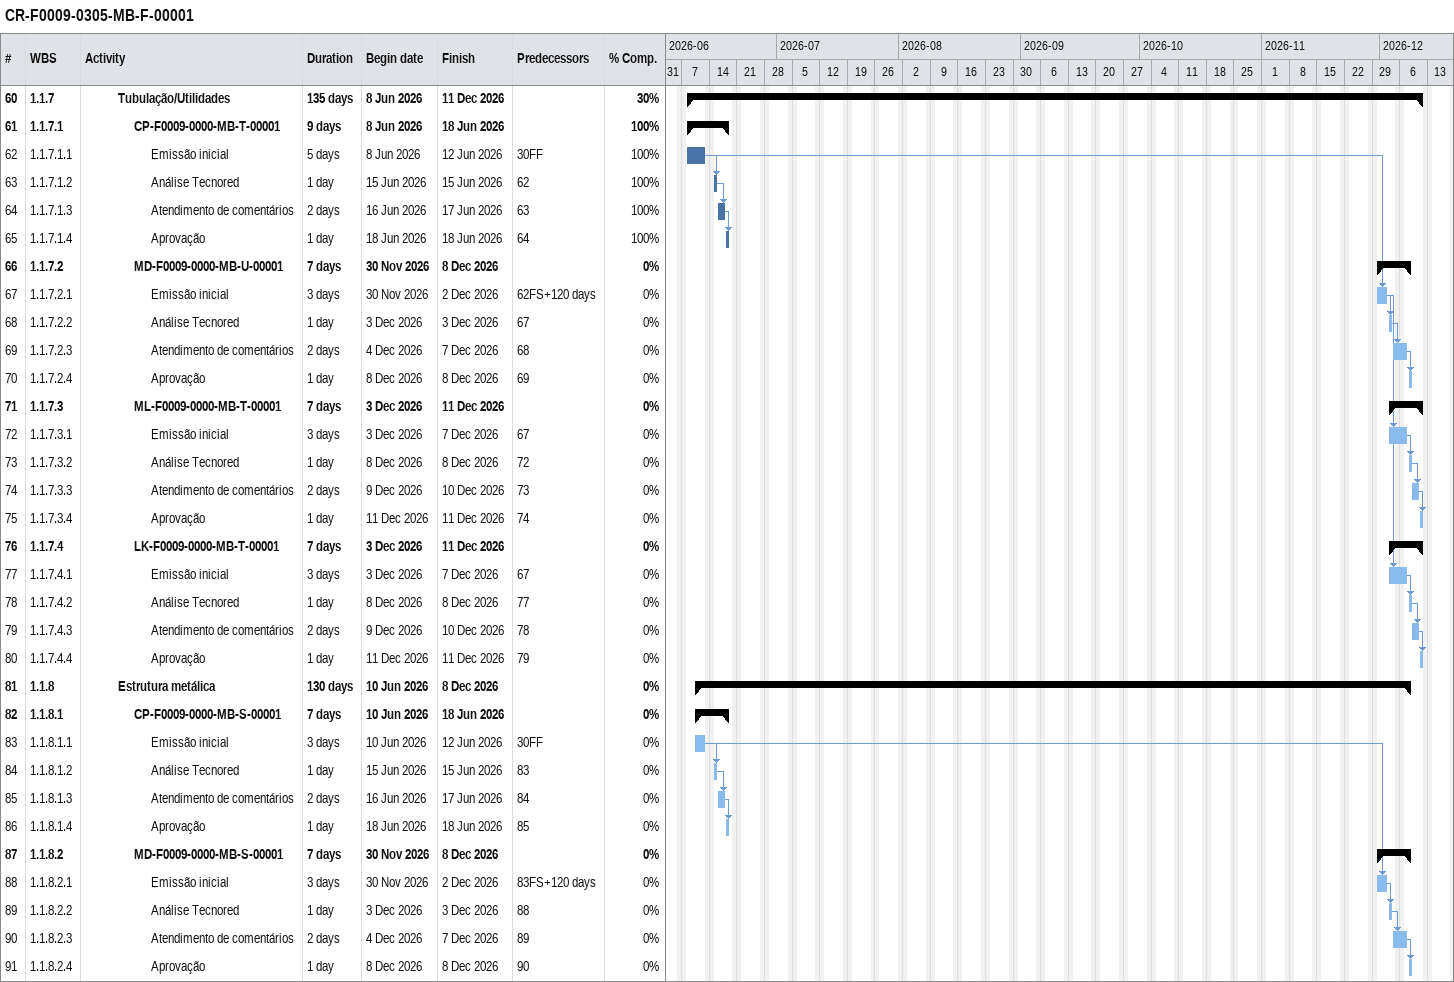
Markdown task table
CR-F0009-0305-MB-F-00001

| ID | WBS | Task | Duration | Start | Finish | Predecessors | % complete |
|---|---|---|---|---|---|---|---|
| 60 | 1.1.7 | **Tubulação/Utilidades** | 135d | 2026-06-08 | 2026-12-11 |  | 30 |
| 61 | 1.1.7.1 | **CP-F0009-0000-MB-T-00001** | 9d | 2026-06-08 | 2026-06-18 |  | 100 |
| 62 | 1.1.7.1.1 | Emissão inicial | 5d | 2026-06-08 | 2026-06-12 | 30FF | 100 |
| 63 | 1.1.7.1.2 | Análise Tecnored | 1d | 2026-06-15 | 2026-06-15 | 62 | 100 |
| 64 | 1.1.7.1.3 | Atendimento de comentários | 2d | 2026-06-16 | 2026-06-17 | 63 | 100 |
| 65 | 1.1.7.1.4 | Aprovação | 1d | 2026-06-18 | 2026-06-18 | 64 | 100 |
| 66 | 1.1.7.2 | **MD-F0009-0000-MB-U-00001** | 7d | 2026-11-30 | 2026-12-08 |  | 0 |
| 67 | 1.1.7.2.1 | Emissão inicial | 3d | 2026-11-30 | 2026-12-02 | 62FS+120d | 0 |
| 68 | 1.1.7.2.2 | Análise Tecnored | 1d | 2026-12-03 | 2026-12-03 | 67 | 0 |
| 69 | 1.1.7.2.3 | Atendimento de comentários | 2d | 2026-12-04 | 2026-12-07 | 68 | 0 |
| 70 | 1.1.7.2.4 | Aprovação | 1d | 2026-12-08 | 2026-12-08 | 69 | 0 |
| 71 | 1.1.7.3 | **ML-F0009-0000-MB-T-00001** | 7d | 2026-12-03 | 2026-12-11 |  | 0 |
| 72 | 1.1.7.3.1 | Emissão inicial | 3d | 2026-12-03 | 2026-12-07 | 67 | 0 |
| 73 | 1.1.7.3.2 | Análise Tecnored | 1d | 2026-12-08 | 2026-12-08 | 72 | 0 |
| 74 | 1.1.7.3.3 | Atendimento de comentários | 2d | 2026-12-09 | 2026-12-10 | 73 | 0 |
| 75 | 1.1.7.3.4 | Aprovação | 1d | 2026-12-11 | 2026-12-11 | 74 | 0 |
| 76 | 1.1.7.4 | **LK-F0009-0000-MB-T-00001** | 7d | 2026-12-03 | 2026-12-11 |  | 0 |
| 77 | 1.1.7.4.1 | Emissão inicial | 3d | 2026-12-03 | 2026-12-07 | 67 | 0 |
| 78 | 1.1.7.4.2 | Análise Tecnored | 1d | 2026-12-08 | 2026-12-08 | 77 | 0 |
| 79 | 1.1.7.4.3 | Atendimento de comentários | 2d | 2026-12-09 | 2026-12-10 | 78 | 0 |
| 80 | 1.1.7.4.4 | Aprovação | 1d | 2026-12-11 | 2026-12-11 | 79 | 0 |
| 81 | 1.1.8 | **Estrutura metálica** | 130d | 2026-06-10 | 2026-12-08 |  | 0 |
| 82 | 1.1.8.1 | **CP-F0009-0000-MB-S-00001** | 7d | 2026-06-10 | 2026-06-18 |  | 0 |
| 83 | 1.1.8.1.1 | Emissão inicial | 3d | 2026-06-10 | 2026-06-12 | 30FF | 0 |
| 84 | 1.1.8.1.2 | Análise Tecnored | 1d | 2026-06-15 | 2026-06-15 | 83 | 0 |
| 85 | 1.1.8.1.3 | Atendimento de comentários | 2d | 2026-06-16 | 2026-06-17 | 84 | 0 |
| 86 | 1.1.8.1.4 | Aprovação | 1d | 2026-06-18 | 2026-06-18 | 85 | 0 |
| 87 | 1.1.8.2 | **MD-F0009-0000-MB-S-00001** | 7d | 2026-11-30 | 2026-12-08 |  | 0 |
| 88 | 1.1.8.2.1 | Emissão inicial | 3d | 2026-11-30 | 2026-12-02 | 83FS+120d | 0 |
| 89 | 1.1.8.2.2 | Análise Tecnored | 1d | 2026-12-03 | 2026-12-03 | 88 | 0 |
| 90 | 1.1.8.2.3 | Atendimento de comentários | 2d | 2026-12-04 | 2026-12-07 | 89 | 0 |
| 91 | 1.1.8.2.4 | Aprovação | 1d | 2026-12-08 | 2026-12-08 | 90 | 0 |
